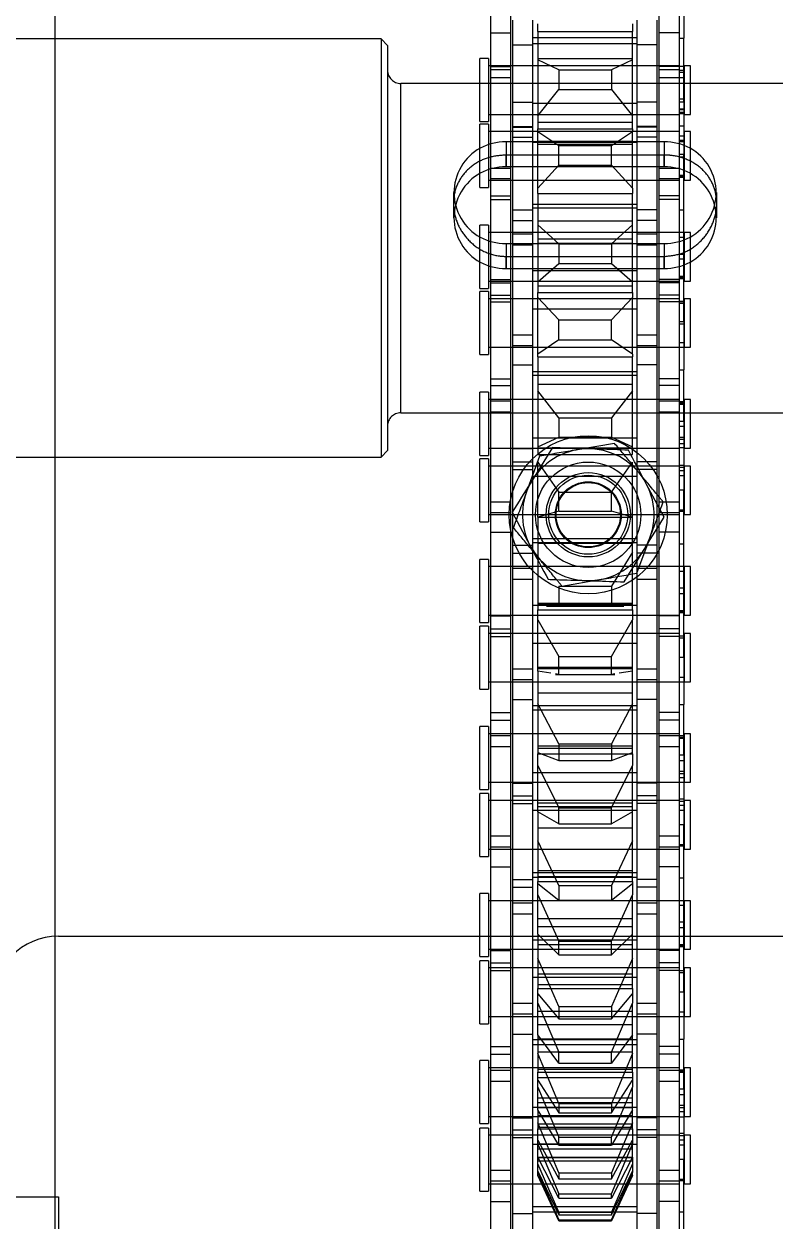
# Model space of a CAD drawing. Header units: metres. Extents: x 0 to 63075, y 0 to 44550.
# Drawn here: x 14106.9 to 14163.9, y 31177.6 to 31268.5 of the extents above; entities that cross this region are included whole.
import ezdxf

# ---------------------------------------------------------------- set-up
doc = ezdxf.new("R2010")
doc.units = ezdxf.units.M
doc.header["$LTSCALE"] = 75
doc.linetypes.add('HIDDEN2', pattern=[4.7625, 3.175, -1.5875])
for name, color, linetype in [('SDM', 7, 'Continuous'), ('SL1', 8, 'Continuous'), ('SL4', 4, 'Continuous'), ('ST1', 7, 'HIDDEN2')]:
    doc.layers.add(name, color=color, linetype=linetype)

# ---------------------------------------------------------------- blocks, each defined once
blk = doc.blocks.new('A$C52ce5e24')
at = {"layer": 'SL1'}
for radius, start, end in [(1221.5, 124.209852, 67.294357), (1158, 126.374154, 69.370009), (1150, 126.668292, 69.219881)]:
    blk.add_arc((6551.95, 10099.982), radius, start, end, dxfattribs=at)
blk = doc.blocks.new('A$Cb6dca9d5')
at = {"layer": 'SL4'}
for p, q in [((300.519, 4496.567), (298.994, 4494.116)), ((309.01, 4491.285), (307.65, 4493.831)), ((297.47, 4491.665), (298.83, 4489.119)), ((305.961, 4486.383), (307.486, 4488.834)), ((262.765, 3669.713), (262.765, 4459.469)), ((263, 4459.475), (328.24, 4459.475)), ((258, 4439.713), (262.765, 4439.713))]:
    blk.add_line(p, q, dxfattribs=at)
for centre, start, end in [((303.24, 4491.475), 88.11864, 148.11864), ((303.24, 4491.475), 28.11864, 88.11864), ((303.24, 4491.475), 148.11864, 208.11864), ((303.24, 4491.475), 328.11864, 28.11864), ((303.24, 4491.475), 208.11864, 268.11864), ((303.24, 4491.475), 268.11864, 328.11864), ((263, 4454.475), 90, 180)]:
    blk.add_arc(centre, 5, start, end, dxfattribs=at)
for points, knots in [([(303.404, 4496.472), (302.633, 4496.498), (301.657, 4496.53), (300.717, 4496.561), (300.519, 4496.567)], [0, 0, 0, 0, 0.7889992, 1, 1, 1, 1]), ([(306.289, 4496.378), (305.558, 4496.402), (304.607, 4496.433), (303.63, 4496.465), (303.404, 4496.472)], [0, 0, 0, 0, 0.768151, 1, 1, 1, 1]), ([(307.65, 4493.831), (307.618, 4493.892), (307.158, 4494.752), (306.708, 4495.594), (306.289, 4496.378)], [0, 0, 0, 0, 0.070201, 1, 1, 1, 1]), ([(298.994, 4494.116), (298.958, 4494.058), (298.443, 4493.23), (297.939, 4492.419), (297.47, 4491.665)], [0, 0, 0, 0, 0.070201, 1, 1, 1, 1]), ([(307.486, 4488.834), (307.522, 4488.892), (308.037, 4489.72), (308.541, 4490.531), (309.01, 4491.285)], [0, 0, 0, 0, 0.0702006, 1, 1, 1, 1]), ([(298.83, 4489.119), (298.862, 4489.058), (299.322, 4488.198), (299.772, 4487.356), (300.191, 4486.572)], [0, 0, 0, 0, 0.070201, 1, 1, 1, 1]), ([(300.191, 4486.572), (300.389, 4486.566), (301.328, 4486.535), (302.305, 4486.503), (303.076, 4486.478)], [0, 0, 0, 0, 0.211001, 1, 1, 1, 1]), ([(303.076, 4486.478), (303.302, 4486.47), (304.278, 4486.438), (305.23, 4486.407), (305.961, 4486.383)], [0, 0, 0, 0, 0.231849, 1, 1, 1, 1])]:
    blk.add_open_spline(points, degree=3, knots=knots, dxfattribs=at)
at = {"layer": 'ST1'}
for p, q in [((262.765, 4459.469), (262.765, 4669.713)), ((295.843, 4525.277), (295.843, 4535.958)), ((297.363, 4525.277), (297.363, 4535.958)), ((308.637, 4525.277), (308.637, 4535.958)), ((310.157, 4525.277), (310.157, 4535.958)), ((310.489, 4532.476), (310.489, 4527.645)), ((297.515, 4522.779), (297.515, 4529.016)), ((299.035, 4522.779), (299.035, 4529.016)), ((299.4, 4528.147), (299.4, 4528.74)), ((306.6, 4528.74), (306.6, 4528.147)), ((306.965, 4522.779), (306.965, 4529.016)), ((308.485, 4522.779), (308.485, 4529.016)), ((295.843, 4528.063), (297.363, 4528.063)), ((299.4, 4528.147), (306.6, 4528.147)), ((299.4, 4528.147), (299.4, 4520.761)), ((306.6, 4520.761), (306.6, 4528.147)), ((310.157, 4528.063), (308.637, 4528.063)), ((287.5, 4527.588), (98.5, 4527.588)), ((287.5, 4527.588), (287.5, 4495.838)), ((288, 4527.088), (287.5, 4527.588)), ((288, 4527.088), (288, 4496.338)), ((297.515, 4527.14), (299.035, 4527.14)), ((306.965, 4527.67), (299.035, 4527.67)), ((299.035, 4527.237), (306.965, 4527.237)), ((308.485, 4527.14), (306.965, 4527.14)), ((310.157, 4527.645), (310.489, 4527.645)), ((310.489, 4522.797), (310.489, 4527.645)), ((295, 4521.312), (295, 4526.109)), ((295.659, 4526.109), (295, 4526.109)), ((295.659, 4526.109), (295.659, 4521.312)), ((299.4, 4526.112), (306.6, 4526.112)), ((301, 4525.232), (299.4, 4526.01)), ((306.6, 4526.01), (305, 4525.232)), ((310.157, 4525.555), (295.659, 4525.555)), ((297.363, 4525.555), (295.843, 4525.555)), ((295.843, 4525.494), (297.363, 4525.494)), ((295.843, 4524.643), (295.843, 4525.277)), ((295.843, 4525.277), (297.363, 4525.277)), ((297.363, 4524.643), (297.363, 4525.277)), ((299.035, 4525.555), (297.515, 4525.555)), ((306.965, 4525.555), (299.035, 4525.555)), ((301, 4525.232), (301, 4523.754)), ((301, 4525.232), (305, 4525.232)), ((305, 4525.232), (305, 4523.754)), ((308.485, 4525.555), (306.965, 4525.555)), ((310.157, 4525.555), (308.637, 4525.555)), ((310.157, 4525.494), (308.637, 4525.494)), ((308.637, 4524.643), (308.637, 4525.277)), ((308.637, 4525.277), (310.157, 4525.277)), ((310.489, 4525.502), (310.157, 4525.502)), ((310.157, 4524.643), (310.157, 4525.277)), ((310.526, 4525.186), (310.157, 4525.186)), ((310.489, 4525.047), (310.157, 4525.047)), ((310.526, 4525.555), (310.526, 4521.865)), ((311, 4525.555), (310.526, 4525.555)), ((311, 4521.865), (311, 4525.555)), ((376.605, 4524.213), (289, 4524.213)), ((289, 4499.215), (289, 4524.186)), ((295.843, 4515.686), (295.843, 4524.643)), ((297.363, 4524.643), (295.843, 4524.643)), ((297.363, 4515.686), (297.363, 4524.643)), ((306.6, 4524.213), (299.4, 4524.213)), ((308.637, 4515.686), (308.637, 4524.643)), ((310.157, 4524.643), (308.637, 4524.643)), ((310.157, 4515.686), (310.157, 4524.643)), ((310.489, 4524.623), (310.157, 4524.623)), ((299.4, 4521.755), (301, 4523.754)), ((301, 4523.754), (305, 4523.754)), ((305, 4523.754), (306.6, 4521.755)), ((297.515, 4522.779), (299.035, 4522.779)), ((297.515, 4512.803), (297.515, 4522.779)), ((299.035, 4512.803), (299.035, 4522.779)), ((306.965, 4522.683), (299.035, 4522.683)), ((308.485, 4522.779), (306.965, 4522.779)), ((306.965, 4512.803), (306.965, 4522.779)), ((308.485, 4512.803), (308.485, 4522.779)), ((310.489, 4523.02), (310.157, 4523.02)), ((310.489, 4522.797), (310.157, 4522.797)), ((310.489, 4522.261), (310.157, 4522.261)), ((310.157, 4522.234), (310.526, 4522.234)), ((310.489, 4522.797), (310.489, 4521.993)), ((295.659, 4521.865), (310.157, 4521.865)), ((295.843, 4521.865), (297.363, 4521.865)), ((297.515, 4521.865), (299.035, 4521.865)), ((299.035, 4521.865), (306.965, 4521.865)), ((306.965, 4521.865), (308.485, 4521.865)), ((308.637, 4521.865), (310.157, 4521.865)), ((310.489, 4521.993), (310.157, 4521.993)), ((310.489, 4521.912), (310.157, 4521.912)), ((310.489, 4521.993), (310.489, 4518.82)), ((310.526, 4521.865), (311, 4521.865)), ((295, 4521.312), (295.659, 4521.312)), ((295, 4516.324), (295, 4521.121)), ((295.659, 4521.121), (295, 4521.121)), ((295.659, 4521.121), (295.659, 4516.324)), ((310.157, 4520.568), (295.659, 4520.568)), ((297.363, 4520.568), (295.843, 4520.568)), ((297.515, 4520.947), (299.035, 4520.947)), ((297.515, 4520.903), (299.035, 4520.903)), ((299.035, 4520.568), (297.515, 4520.568)), ((306.965, 4520.568), (299.035, 4520.568)), ((299.4, 4521.266), (306.6, 4521.266)), ((299.4, 4520.761), (306.6, 4520.761)), ((299.4, 4520.57), (299.4, 4520.761)), ((299.4, 4520.57), (301, 4519.502)), ((299.4, 4516.269), (299.4, 4520.57)), ((305, 4519.502), (306.6, 4520.57)), ((306.6, 4520.761), (306.6, 4520.57)), ((306.6, 4516.269), (306.6, 4520.57)), ((308.485, 4520.947), (306.965, 4520.947)), ((308.485, 4520.903), (306.965, 4520.903)), ((308.485, 4520.568), (306.965, 4520.568)), ((310.157, 4520.568), (308.637, 4520.568)), ((310.489, 4520.967), (310.157, 4520.967)), ((310.526, 4520.568), (310.526, 4516.878)), ((311, 4520.568), (310.526, 4520.568)), ((311, 4516.878), (311, 4520.568)), ((309, 4519.771), (297, 4519.771)), ((297, 4519.771), (297, 4517.87)), ((297.515, 4520.144), (299.035, 4520.144)), ((299.035, 4519.75), (306.965, 4519.75)), ((306.6, 4519.794), (299.4, 4519.794)), ((306.6, 4519.784), (299.4, 4519.784)), ((299.4, 4519.612), (306.6, 4519.612)), ((308.485, 4520.144), (306.965, 4520.144)), ((309, 4519.771), (309, 4517.87)), ((310.489, 4520.208), (310.157, 4520.208)), ((310.526, 4520.199), (310.157, 4520.199)), ((310.489, 4519.87), (310.157, 4519.87)), ((310.489, 4519.789), (310.157, 4519.789)), ((309, 4518.778), (297, 4518.778)), ((297, 4517.87), (297, 4518.778)), ((306.6, 4518.778), (299.4, 4518.778)), ((301, 4518.009), (301, 4519.502)), ((301, 4519.502), (305, 4519.502)), ((305, 4518.009), (305, 4519.502)), ((309, 4517.87), (309, 4518.778)), ((310.489, 4518.82), (310.157, 4518.82)), ((310.489, 4518.625), (310.157, 4518.625)), ((310.489, 4506.125), (310.489, 4518.82)), ((295.843, 4517.79), (297.363, 4517.79)), ((309, 4517.87), (297, 4517.87)), ((301, 4518.009), (299.4, 4516.269)), ((301, 4518.009), (305, 4518.009)), ((306.6, 4516.269), (305, 4518.009)), ((308.637, 4517.79), (310.157, 4517.79)), ((295.659, 4516.878), (310.157, 4516.878)), ((297.363, 4516.971), (295.843, 4516.971)), ((295.843, 4516.878), (297.363, 4516.878)), ((297.515, 4516.878), (299.035, 4516.878)), ((299.035, 4516.878), (306.965, 4516.878)), ((306.965, 4516.878), (308.485, 4516.878)), ((310.157, 4516.971), (308.637, 4516.971)), ((308.637, 4516.878), (310.157, 4516.878)), ((310.157, 4517.247), (310.526, 4517.247)), ((310.489, 4517.129), (310.157, 4517.129)), ((310.489, 4517.08), (310.157, 4517.08)), ((310.526, 4516.878), (310.526, 4516.878)), ((310.526, 4516.878), (311, 4516.878)), ((293, 4515.921), (293, 4514.02)), ((295, 4516.324), (295.659, 4516.324)), ((299.4, 4515.864), (299.4, 4516.269)), ((306.6, 4516.269), (306.6, 4515.864)), ((313, 4514.02), (313, 4515.921)), ((293, 4515.107), (293, 4514.02)), ((295.843, 4515.686), (297.363, 4515.686)), ((295.843, 4509.338), (295.843, 4515.686)), ((295.843, 4515.412), (297.363, 4515.412)), ((297.363, 4509.338), (297.363, 4515.686)), ((306.965, 4515.011), (299.035, 4515.011)), ((299.4, 4515.864), (306.6, 4515.864)), ((299.4, 4515.864), (299.4, 4508.349)), ((306.6, 4508.349), (306.6, 4515.864)), ((310.157, 4515.686), (308.637, 4515.686)), ((308.637, 4509.338), (308.637, 4515.686)), ((310.157, 4515.412), (308.637, 4515.412)), ((310.157, 4509.338), (310.157, 4515.686)), ((313, 4514.02), (313, 4515.107)), ((297.515, 4514.617), (299.035, 4514.617)), ((299.035, 4514.763), (306.965, 4514.763)), ((308.485, 4514.617), (306.965, 4514.617)), ((310.489, 4514.603), (310.157, 4514.603)), ((295, 4508.653), (295, 4513.45)), ((295.659, 4513.45), (295, 4513.45)), ((295.659, 4513.45), (295.659, 4508.656)), ((297.515, 4513.814), (299.035, 4513.814)), ((299.4, 4513.778), (306.6, 4513.778)), ((301, 4512.042), (299.4, 4513.472)), ((306.6, 4513.472), (305, 4512.042)), ((308.485, 4513.814), (306.965, 4513.814)), ((310.157, 4512.896), (295.659, 4512.896)), ((297.363, 4512.896), (295.843, 4512.896)), ((299.035, 4512.896), (297.515, 4512.896)), ((297.515, 4511.947), (297.515, 4512.803)), ((297.515, 4512.803), (299.035, 4512.803)), ((306.965, 4512.896), (299.035, 4512.896)), ((299.035, 4511.947), (299.035, 4512.803)), ((306.6, 4512.393), (299.4, 4512.393)), ((308.485, 4512.896), (306.965, 4512.896)), ((306.965, 4511.947), (306.965, 4512.803)), ((306.965, 4512.803), (308.485, 4512.803)), ((308.485, 4511.947), (308.485, 4512.803)), ((310.489, 4512.896), (308.637, 4512.896)), ((310.526, 4512.527), (310.157, 4512.527)), ((310.526, 4512.896), (310.526, 4509.206)), ((311, 4512.896), (310.526, 4512.896)), ((311, 4509.206), (311, 4512.896)), ((297, 4512.071), (309, 4512.071)), ((297, 4512.071), (297, 4510.171)), ((297.515, 4502.852), (297.515, 4511.947)), ((299.035, 4511.947), (297.515, 4511.947)), ((299.035, 4502.852), (299.035, 4511.947)), ((299.4, 4512.085), (306.6, 4512.085)), ((301, 4512.042), (301, 4510.542)), ((301, 4512.042), (305, 4512.042)), ((305, 4512.042), (305, 4510.542)), ((306.965, 4502.852), (306.965, 4511.947)), ((308.485, 4511.947), (306.965, 4511.947)), ((308.485, 4502.852), (308.485, 4511.947)), ((309, 4512.071), (309, 4510.171)), ((297, 4511.078), (309, 4511.078)), ((297, 4510.171), (297, 4511.078)), ((299.4, 4511.078), (306.6, 4511.078)), ((299.4, 4509.152), (301, 4510.542)), ((301, 4510.542), (305, 4510.542)), ((305, 4510.542), (306.6, 4509.152)), ((309, 4510.171), (309, 4511.078)), ((310.489, 4511.235), (310.157, 4511.235)), ((310.489, 4510.867), (310.157, 4510.867)), ((297, 4510.171), (309, 4510.171)), ((306.965, 4509.987), (299.035, 4509.987)), ((310.157, 4509.575), (310.526, 4509.575)), ((295, 4508.653), (295.659, 4508.653)), ((295.659, 4509.206), (310.157, 4509.206)), ((295.659, 4508.656), (295.659, 4508.653)), ((295.843, 4509.338), (297.363, 4509.338)), ((295.843, 4500.107), (295.843, 4509.338)), ((295.843, 4509.206), (297.363, 4509.206)), ((295.843, 4509.064), (297.363, 4509.064)), ((297.363, 4500.107), (297.363, 4509.338)), ((297.515, 4509.206), (299.035, 4509.206)), ((299.035, 4509.206), (306.965, 4509.206)), ((299.4, 4508.858), (306.6, 4508.858)), ((306.965, 4509.206), (308.485, 4509.206)), ((310.157, 4509.338), (308.637, 4509.338)), ((308.637, 4500.107), (308.637, 4509.338)), ((308.637, 4509.206), (310.157, 4509.206)), ((310.157, 4509.064), (308.637, 4509.064)), ((310.489, 4509.48), (310.157, 4509.48)), ((310.489, 4509.388), (310.157, 4509.388)), ((310.157, 4500.107), (310.157, 4509.338)), ((310.526, 4509.206), (311, 4509.206)), ((295, 4503.629), (295, 4508.426)), ((295.659, 4508.426), (295, 4508.426)), ((295.659, 4508.426), (295.659, 4503.629)), ((310.157, 4507.872), (295.659, 4507.872)), ((295.843, 4508.139), (297.363, 4508.139)), ((297.363, 4507.872), (295.843, 4507.872)), ((299.035, 4507.872), (297.515, 4507.872)), ((306.965, 4507.872), (299.035, 4507.872)), ((299.4, 4508.349), (306.6, 4508.349)), ((299.4, 4507.957), (299.4, 4508.349)), ((299.4, 4507.957), (301, 4506.255)), ((299.4, 4503.652), (299.4, 4507.957)), ((305, 4506.255), (306.6, 4507.957)), ((306.6, 4508.349), (306.6, 4507.957)), ((306.6, 4503.652), (306.6, 4507.957)), ((308.485, 4507.872), (306.965, 4507.872)), ((310.157, 4508.139), (308.637, 4508.139)), ((310.157, 4507.872), (308.637, 4507.872)), ((310.526, 4507.872), (310.526, 4504.183)), ((311, 4507.872), (310.526, 4507.872)), ((311, 4504.182), (311, 4507.872)), ((295.843, 4507.622), (297.363, 4507.622)), ((299.035, 4507.091), (306.965, 4507.091)), ((310.157, 4507.622), (308.637, 4507.622)), ((310.489, 4507.67), (310.157, 4507.67)), ((310.489, 4507.622), (310.157, 4507.622)), ((310.526, 4507.503), (310.157, 4507.503)), ((301, 4504.76), (301, 4506.255)), ((301, 4506.255), (305, 4506.255)), ((305, 4504.76), (305, 4506.255)), ((310.489, 4506.125), (310.157, 4506.125)), ((310.489, 4505.93), (310.157, 4505.93)), ((310.489, 4506.125), (310.489, 4502.475)), ((297.515, 4505.131), (299.035, 4505.131)), ((306.965, 4505.131), (308.485, 4505.131)), ((295.659, 4504.182), (310.157, 4504.182)), ((295.843, 4504.182), (297.363, 4504.182)), ((299.035, 4504.288), (297.515, 4504.288)), ((297.515, 4504.182), (299.035, 4504.182)), ((299.035, 4504.182), (306.965, 4504.182)), ((301, 4504.76), (299.4, 4503.652)), ((301, 4504.76), (305, 4504.76)), ((306.6, 4503.652), (305, 4504.76)), ((308.485, 4504.288), (306.965, 4504.288)), ((306.965, 4504.182), (308.485, 4504.182)), ((308.637, 4504.182), (310.489, 4504.182)), ((310.157, 4504.551), (310.526, 4504.551)), ((310.526, 4504.183), (310.526, 4504.182)), ((310.526, 4504.182), (311, 4504.182)), ((295, 4503.629), (295.659, 4503.629)), ((299.4, 4503.447), (299.4, 4503.652)), ((299.4, 4503.447), (306.6, 4503.447)), ((299.4, 4503.447), (299.4, 4496.046)), ((306.6, 4503.652), (306.6, 4503.447)), ((306.6, 4496.046), (306.6, 4503.447)), ((297.515, 4502.852), (299.035, 4502.852)), ((297.515, 4496.502), (297.515, 4502.852)), ((299.035, 4496.502), (299.035, 4502.852)), ((306.965, 4502.328), (299.035, 4502.328)), ((308.485, 4502.852), (306.965, 4502.852)), ((306.965, 4496.502), (306.965, 4502.852)), ((308.485, 4496.502), (308.485, 4502.852)), ((310.157, 4502.475), (310.489, 4502.475)), ((310.489, 4498.552), (310.489, 4502.475)), ((295.843, 4501.797), (297.363, 4501.797)), ((299.035, 4502.067), (306.965, 4502.067)), ((299.4, 4501.378), (306.6, 4501.378)), ((310.157, 4501.797), (308.637, 4501.797)), ((295, 4495.97), (295, 4500.767)), ((295.659, 4500.767), (295, 4500.767)), ((295.659, 4500.767), (295.659, 4495.973)), ((295.843, 4501.28), (297.363, 4501.28)), ((301, 4498.841), (299.4, 4500.877)), ((306.6, 4500.877), (305, 4498.841)), ((310.157, 4501.28), (308.637, 4501.28)), ((310.157, 4500.213), (295.659, 4500.213)), ((297.363, 4500.213), (295.843, 4500.213)), ((295.843, 4499.247), (295.843, 4500.107)), ((295.843, 4500.107), (297.363, 4500.107)), ((297.363, 4499.247), (297.363, 4500.107)), ((299.035, 4500.213), (297.515, 4500.213)), ((306.965, 4500.213), (299.035, 4500.213)), ((308.485, 4500.213), (306.965, 4500.213)), ((310.157, 4500.213), (308.637, 4500.213)), ((308.637, 4499.247), (308.637, 4500.107)), ((308.637, 4500.107), (310.157, 4500.107)), ((310.157, 4499.247), (310.157, 4500.107)), ((310.489, 4500.031), (310.157, 4500.031)), ((310.489, 4499.939), (310.157, 4499.939)), ((310.526, 4499.844), (310.157, 4499.844)), ((310.526, 4500.213), (310.526, 4496.523)), ((311, 4500.213), (310.526, 4500.213)), ((311, 4496.523), (311, 4500.213)), ((289, 4499.213), (376.605, 4499.213)), ((295.843, 4490.152), (295.843, 4499.247)), ((297.363, 4499.247), (295.843, 4499.247)), ((297.363, 4490.152), (297.363, 4499.247)), ((299.4, 4499.213), (306.6, 4499.213)), ((301, 4498.841), (301, 4497.367)), ((301, 4498.841), (305, 4498.841)), ((305, 4498.841), (305, 4497.367)), ((308.637, 4490.152), (308.637, 4499.247)), ((310.157, 4499.247), (308.637, 4499.247)), ((310.157, 4490.152), (310.157, 4499.247)), ((310.489, 4498.552), (310.157, 4498.552)), ((310.489, 4498.184), (310.157, 4498.184)), ((310.489, 4498.552), (310.489, 4496.558)), ((306.965, 4497.287), (299.035, 4497.287)), ((299.4, 4496.631), (301, 4497.367)), ((301, 4497.367), (305, 4497.367)), ((305.237, 4496.892), (302.392, 4496.403)), ((305, 4497.367), (306.6, 4496.631)), ((310.489, 4497.339), (310.157, 4497.339)), ((310.489, 4497.186), (310.157, 4497.186)), ((310.157, 4496.892), (310.526, 4496.892)), ((287.5, 4495.838), (288, 4496.338)), ((295, 4495.97), (295.659, 4495.97)), ((295.659, 4496.523), (310.157, 4496.523)), ((295.659, 4495.973), (295.659, 4495.97)), ((295.843, 4496.523), (297.363, 4496.523)), ((297.515, 4496.523), (299.035, 4496.523)), ((297.515, 4496.502), (299.035, 4496.502)), ((297.515, 4487.407), (297.515, 4496.502)), ((299.547, 4495.913), (298.549, 4493.204)), ((299.035, 4496.523), (306.965, 4496.523)), ((299.035, 4487.407), (299.035, 4496.502)), ((299.4, 4496.542), (306.6, 4496.542)), ((299.4, 4496.046), (306.6, 4496.046)), ((306.965, 4496.523), (308.485, 4496.523)), ((308.485, 4496.502), (306.965, 4496.502)), ((306.965, 4487.407), (306.965, 4496.502)), ((308.485, 4487.407), (308.485, 4496.502)), ((308.637, 4496.523), (310.157, 4496.523)), ((310.489, 4496.558), (310.157, 4496.558)), ((310.489, 4496.558), (310.489, 4493.327)), ((310.526, 4496.523), (311, 4496.523)), ((98.5, 4495.838), (287.5, 4495.838)), ((295, 4490.929), (295, 4495.726)), ((295.659, 4495.726), (295, 4495.726)), ((295.659, 4495.726), (295.659, 4490.929)), ((310.157, 4495.172), (295.659, 4495.172)), ((297.363, 4495.172), (295.843, 4495.172)), ((297.515, 4495.491), (299.035, 4495.491)), ((299.035, 4495.172), (297.515, 4495.172)), ((306.965, 4495.172), (299.035, 4495.172)), ((299.4, 4495.465), (301, 4493.183)), ((299.4, 4491.293), (299.4, 4495.465)), ((305, 4493.183), (306.6, 4495.465)), ((306.6, 4491.293), (306.6, 4495.465)), ((308.485, 4495.491), (306.965, 4495.491)), ((308.485, 4495.172), (306.965, 4495.172)), ((310.157, 4495.172), (308.637, 4495.172)), ((310.489, 4495.218), (310.157, 4495.218)), ((310.489, 4495.065), (310.157, 4495.065)), ((310.526, 4495.172), (310.526, 4491.482)), ((311, 4495.172), (310.526, 4495.172)), ((311, 4491.482), (311, 4495.172)), ((297.515, 4494.906), (299.035, 4494.906)), ((299.035, 4494.408), (306.965, 4494.408)), ((308.485, 4494.906), (306.965, 4494.906)), ((310.526, 4494.803), (310.157, 4494.803)), ((310.489, 4494.434), (310.157, 4494.434)), ((301, 4491.735), (301, 4493.183)), ((301, 4493.183), (305, 4493.183)), ((305, 4491.735), (305, 4493.183)), ((310.489, 4493.327), (310.157, 4493.327)), ((310.489, 4480.627), (310.489, 4493.327)), ((295.843, 4492.448), (297.363, 4492.448)), ((308.637, 4492.448), (310.157, 4492.448)), ((295.659, 4491.482), (310.157, 4491.482)), ((297.363, 4491.61), (295.843, 4491.61)), ((295.843, 4491.482), (297.363, 4491.482)), ((297.515, 4491.482), (299.035, 4491.482)), ((299.035, 4491.482), (306.965, 4491.482)), ((301, 4491.735), (299.4, 4491.293)), ((301, 4491.735), (305, 4491.735)), ((306.6, 4491.293), (305, 4491.735)), ((306.965, 4491.482), (308.485, 4491.482)), ((310.157, 4491.61), (308.637, 4491.61)), ((308.637, 4491.482), (310.157, 4491.482)), ((310.157, 4491.851), (310.526, 4491.851)), ((310.489, 4491.708), (310.157, 4491.708)), ((310.526, 4491.482), (311, 4491.482)), ((295, 4490.929), (295.659, 4490.929)), ((299.4, 4491.296), (306.6, 4491.296)), ((299.4, 4491.287), (299.4, 4491.293)), ((299.4, 4491.287), (299.4, 4484.246)), ((299.4, 4491.287), (306.6, 4491.287)), ((306.6, 4491.293), (306.6, 4491.287)), ((306.6, 4484.246), (306.6, 4491.287)), ((295.843, 4490.152), (297.363, 4490.152)), ((295.843, 4483.802), (295.843, 4490.152)), ((297.363, 4483.802), (297.363, 4490.152)), ((306.965, 4489.65), (299.035, 4489.65)), ((306.933, 4487.037), (307.931, 4489.746)), ((310.157, 4490.152), (308.637, 4490.152)), ((308.637, 4483.802), (308.637, 4490.152)), ((310.157, 4483.802), (310.157, 4490.152)), ((297.515, 4489.152), (299.035, 4489.152)), ((299.035, 4489.367), (306.965, 4489.367)), ((299.4, 4489.31), (306.6, 4489.31)), ((306.6, 4488.631), (305, 4486.054)), ((308.485, 4489.152), (306.965, 4489.152)), ((310.489, 4489.242), (310.157, 4489.242)), ((295, 4483.291), (295, 4488.088)), ((295.659, 4488.088), (295, 4488.088)), ((295.659, 4488.088), (295.659, 4483.295)), ((297.515, 4488.567), (299.035, 4488.567)), ((308.485, 4488.567), (306.965, 4488.567)), ((310.157, 4487.535), (295.659, 4487.535)), ((297.363, 4487.535), (295.843, 4487.535)), ((299.035, 4487.535), (297.515, 4487.535)), ((297.515, 4486.547), (297.515, 4487.407)), ((297.515, 4487.407), (299.035, 4487.407)), ((306.965, 4487.535), (299.035, 4487.535)), ((299.035, 4486.547), (299.035, 4487.407)), ((308.485, 4487.535), (306.965, 4487.535)), ((306.965, 4486.547), (306.965, 4487.407)), ((306.965, 4487.407), (308.485, 4487.407)), ((308.485, 4486.547), (308.485, 4487.407)), ((310.489, 4487.535), (308.637, 4487.535)), ((310.526, 4487.166), (310.157, 4487.166)), ((310.526, 4487.535), (310.526, 4483.845)), ((311, 4487.535), (310.526, 4487.535)), ((311, 4483.845), (311, 4487.535)), ((297.515, 4477.452), (297.515, 4486.547)), ((299.035, 4486.547), (297.515, 4486.547)), ((299.035, 4477.452), (299.035, 4486.547)), ((301, 4486.054), (305, 4486.054)), ((301, 4486.054), (301, 4484.653)), ((301.243, 4486.058), (304.088, 4486.547)), ((305, 4486.054), (305, 4484.653)), ((306.965, 4477.452), (306.965, 4486.547)), ((308.485, 4486.547), (306.965, 4486.547)), ((308.485, 4477.452), (308.485, 4486.547)), ((310.489, 4485.898), (310.157, 4485.898)), ((310.489, 4485.482), (310.157, 4485.482)), ((306.965, 4484.587), (299.035, 4484.587)), ((306.6, 4484.736), (299.4, 4484.736)), ((299.4, 4484.714), (306.6, 4484.714)), ((299.4, 4484.594), (301, 4484.653)), ((299.4, 4484.246), (306.6, 4484.246)), ((299.4, 4483.495), (299.4, 4484.246)), ((300.064, 4484.535), (305.936, 4484.535)), ((301, 4484.653), (305, 4484.653)), ((305, 4484.653), (306.6, 4484.594)), ((306.6, 4484.246), (306.6, 4483.495)), ((310.157, 4484.214), (310.526, 4484.214)), ((310.489, 4484.125), (310.157, 4484.125)), ((295, 4483.291), (295.659, 4483.291)), ((295.659, 4483.845), (310.157, 4483.845)), ((295.659, 4483.295), (295.659, 4483.291)), ((295.843, 4483.845), (297.363, 4483.845)), ((295.843, 4483.802), (297.363, 4483.802)), ((295.843, 4474.707), (295.843, 4483.802)), ((297.363, 4474.707), (297.363, 4483.802)), ((297.515, 4483.845), (299.035, 4483.845)), ((299.035, 4483.845), (306.965, 4483.845)), ((299.4, 4483.495), (301, 4480.707)), ((299.4, 4479.591), (299.4, 4483.495)), ((305, 4480.707), (306.6, 4483.495)), ((306.6, 4479.591), (306.6, 4483.495)), ((306.965, 4483.845), (308.485, 4483.845)), ((308.637, 4483.845), (310.157, 4483.845)), ((310.157, 4483.802), (308.637, 4483.802)), ((308.637, 4474.707), (308.637, 4483.802)), ((310.489, 4484.022), (310.157, 4484.022)), ((310.157, 4474.707), (310.157, 4483.802)), ((310.526, 4483.845), (311, 4483.845)), ((295, 4478.229), (295, 4483.026)), ((295.659, 4483.026), (295, 4483.026)), ((295.659, 4483.026), (295.659, 4478.229)), ((310.157, 4482.472), (295.659, 4482.472)), ((295.843, 4482.812), (297.363, 4482.812)), ((297.363, 4482.472), (295.843, 4482.472)), ((299.035, 4482.472), (297.515, 4482.472)), ((306.965, 4482.472), (299.035, 4482.472)), ((308.485, 4482.472), (306.965, 4482.472)), ((310.157, 4482.812), (308.637, 4482.812)), ((310.157, 4482.472), (308.637, 4482.472)), ((310.526, 4482.472), (310.526, 4478.782)), ((311, 4482.472), (310.526, 4482.472)), ((311, 4478.782), (311, 4482.472)), ((295.843, 4482.228), (297.363, 4482.228)), ((299.035, 4481.73), (306.965, 4481.73)), ((310.157, 4482.228), (308.637, 4482.228)), ((310.489, 4482.246), (310.157, 4482.246)), ((310.526, 4482.103), (310.157, 4482.103)), ((301, 4479.352), (301, 4480.707)), ((301, 4480.707), (305, 4480.707)), ((305, 4479.352), (305, 4480.707)), ((310.489, 4480.627), (310.157, 4480.627)), ((310.489, 4480.627), (310.489, 4477.075)), ((297.515, 4479.77), (299.035, 4479.77)), ((306.6, 4479.868), (299.4, 4479.868)), ((299.4, 4479.801), (306.6, 4479.801)), ((300.408, 4479.441), (299.4, 4479.591)), ((299.4, 4479.591), (299.4, 4473.329)), ((306.6, 4479.591), (305.592, 4479.441)), ((306.6, 4473.329), (306.6, 4479.591)), ((306.965, 4479.77), (308.485, 4479.77)), ((295.659, 4478.782), (310.157, 4478.782)), ((295.843, 4478.782), (297.363, 4478.782)), ((299.035, 4478.932), (297.515, 4478.932)), ((297.515, 4478.782), (299.035, 4478.782)), ((299.035, 4478.782), (306.965, 4478.782)), ((301, 4479.352), (300.754, 4479.389)), ((300.754, 4479.344), (305.246, 4479.344)), ((301, 4479.352), (305, 4479.352)), ((305.246, 4479.389), (305, 4479.352)), ((308.485, 4478.932), (306.965, 4478.932)), ((306.965, 4478.782), (308.485, 4478.782)), ((308.637, 4478.782), (310.489, 4478.782)), ((310.157, 4479.151), (310.526, 4479.151)), ((310.526, 4478.782), (311, 4478.782)), ((295, 4478.229), (295.659, 4478.229)), ((299.4, 4477.963), (306.6, 4477.963)), ((297.515, 4477.452), (299.035, 4477.452)), ((297.515, 4471.102), (297.515, 4477.452)), ((299.035, 4471.102), (299.035, 4477.452)), ((306.965, 4476.972), (299.035, 4476.972)), ((301, 4474.092), (299.4, 4477.126)), ((306.6, 4477.126), (305, 4474.092)), ((308.485, 4477.452), (306.965, 4477.452)), ((306.965, 4471.102), (306.965, 4477.452)), ((308.485, 4471.102), (308.485, 4477.452)), ((310.157, 4477.075), (310.489, 4477.075)), ((310.489, 4473.219), (310.489, 4477.075)), ((295.843, 4476.473), (297.363, 4476.473)), ((295.843, 4475.889), (297.363, 4475.889)), ((299.035, 4476.667), (306.965, 4476.667)), ((310.157, 4476.473), (308.637, 4476.473)), ((310.157, 4475.889), (308.637, 4475.889)), ((295, 4470.613), (295, 4475.41)), ((295.659, 4475.41), (295, 4475.41)), ((295.659, 4475.41), (295.659, 4470.617)), ((310.157, 4474.857), (295.659, 4474.857)), ((297.363, 4474.857), (295.843, 4474.857)), ((295.843, 4473.847), (295.843, 4474.707)), ((295.843, 4474.707), (297.363, 4474.707)), ((297.363, 4473.847), (297.363, 4474.707)), ((299.035, 4474.857), (297.515, 4474.857)), ((306.965, 4474.857), (299.035, 4474.857)), ((301, 4474.092), (305, 4474.092)), ((301, 4474.092), (301, 4472.809)), ((305, 4474.092), (305, 4472.809)), ((308.485, 4474.857), (306.965, 4474.857)), ((310.157, 4474.857), (308.637, 4474.857)), ((308.637, 4473.847), (308.637, 4474.707)), ((308.637, 4474.707), (310.157, 4474.707)), ((310.157, 4473.847), (310.157, 4474.707)), ((310.489, 4474.68), (310.157, 4474.68)), ((310.489, 4474.576), (310.157, 4474.576)), ((310.526, 4474.488), (310.157, 4474.488)), ((310.526, 4474.857), (310.526, 4471.167)), ((311, 4474.857), (310.526, 4474.857)), ((311, 4471.167), (311, 4474.857)), ((295.843, 4464.752), (295.843, 4473.847)), ((297.363, 4473.847), (295.843, 4473.847)), ((297.363, 4464.752), (297.363, 4473.847)), ((306.6, 4473.914), (299.4, 4473.914)), ((299.4, 4473.754), (306.6, 4473.754)), ((299.4, 4473.43), (301, 4472.809)), ((299.4, 4473.329), (306.6, 4473.329)), ((299.4, 4472.432), (299.4, 4473.329)), ((305, 4472.809), (306.6, 4473.43)), ((306.6, 4473.329), (306.6, 4472.432)), ((308.637, 4464.752), (308.637, 4473.847)), ((310.157, 4473.847), (308.637, 4473.847)), ((310.157, 4464.752), (310.157, 4473.847)), ((310.489, 4473.219), (310.157, 4473.219)), ((310.489, 4473.219), (310.489, 4471.158)), ((299.4, 4472.432), (301, 4469.228)), ((299.4, 4468.922), (299.4, 4472.432)), ((301, 4472.809), (305, 4472.809)), ((305, 4469.228), (306.6, 4472.432)), ((306.6, 4468.922), (306.6, 4472.432)), ((310.489, 4472.804), (310.157, 4472.804)), ((306.965, 4471.887), (299.035, 4471.887)), ((310.489, 4471.993), (310.157, 4471.993)), ((310.489, 4471.82), (310.157, 4471.82)), ((310.157, 4471.536), (310.526, 4471.536)), ((295, 4470.613), (295.659, 4470.613)), ((295.659, 4471.167), (310.157, 4471.167)), ((295.659, 4470.617), (295.659, 4470.613)), ((295.843, 4471.167), (297.363, 4471.167)), ((297.515, 4471.167), (299.035, 4471.167)), ((297.515, 4471.102), (299.035, 4471.102)), ((297.515, 4462.007), (297.515, 4471.102)), ((299.035, 4471.167), (306.965, 4471.167)), ((299.035, 4462.007), (299.035, 4471.102)), ((306.965, 4471.167), (308.485, 4471.167)), ((308.485, 4471.102), (306.965, 4471.102)), ((306.965, 4462.007), (306.965, 4471.102)), ((308.485, 4462.007), (308.485, 4471.102)), ((308.637, 4471.167), (310.157, 4471.167)), ((310.489, 4471.158), (310.157, 4471.158)), ((310.489, 4471.158), (310.489, 4467.927)), ((310.526, 4471.167), (311, 4471.167)), ((295, 4465.529), (295, 4470.326)), ((295.659, 4470.326), (295, 4470.326)), ((295.659, 4470.326), (295.659, 4465.529)), ((310.157, 4469.772), (295.659, 4469.772)), ((297.363, 4469.772), (295.843, 4469.772)), ((297.515, 4470.134), (299.035, 4470.134)), ((299.035, 4469.772), (297.515, 4469.772)), ((297.515, 4469.55), (299.035, 4469.55)), ((306.965, 4469.772), (299.035, 4469.772)), ((306.6, 4469.591), (299.4, 4469.591)), ((308.485, 4470.134), (306.965, 4470.134)), ((308.485, 4469.772), (306.965, 4469.772)), ((308.485, 4469.55), (306.965, 4469.55)), ((310.157, 4469.772), (308.637, 4469.772)), ((310.489, 4469.873), (310.157, 4469.873)), ((310.489, 4469.7), (310.157, 4469.7)), ((310.526, 4469.772), (310.526, 4466.082)), ((311, 4469.772), (310.526, 4469.772)), ((311, 4466.082), (311, 4469.772)), ((299.035, 4469.052), (306.965, 4469.052)), ((299.4, 4469.332), (306.6, 4469.332)), ((301, 4468.009), (299.4, 4468.922)), ((299.4, 4468.922), (299.4, 4463.645)), ((301, 4468.009), (301, 4469.228)), ((301, 4469.228), (305, 4469.228)), ((305, 4468.009), (305, 4469.228)), ((306.6, 4468.922), (305, 4468.009)), ((306.6, 4463.645), (306.6, 4468.922)), ((310.526, 4469.403), (310.157, 4469.403)), ((310.489, 4469.034), (310.157, 4469.034)), ((301, 4468.009), (305, 4468.009)), ((310.489, 4467.927), (310.157, 4467.927)), ((310.489, 4455.227), (310.489, 4467.927)), ((295.843, 4467.092), (297.363, 4467.092)), ((299.4, 4467.7), (306.6, 4467.7)), ((308.637, 4467.092), (310.157, 4467.092)), ((295.659, 4466.082), (310.157, 4466.082)), ((297.363, 4466.253), (295.843, 4466.253)), ((295.843, 4466.082), (297.363, 4466.082)), ((297.515, 4466.082), (299.035, 4466.082)), ((299.035, 4466.082), (306.965, 4466.082)), ((301, 4463.339), (299.4, 4466.733)), ((306.6, 4466.733), (305, 4463.339)), ((306.965, 4466.082), (308.485, 4466.082)), ((310.157, 4466.253), (308.637, 4466.253)), ((308.637, 4466.082), (310.157, 4466.082)), ((310.157, 4466.451), (310.526, 4466.451)), ((310.489, 4466.308), (310.157, 4466.308)), ((310.526, 4466.082), (311, 4466.082)), ((295, 4465.529), (295.659, 4465.529)), ((295.843, 4464.752), (297.363, 4464.752)), ((295.843, 4458.402), (295.843, 4464.752)), ((297.363, 4458.402), (297.363, 4464.752)), ((306.965, 4464.293), (299.035, 4464.293)), ((306.6, 4464.435), (299.4, 4464.435)), ((310.157, 4464.752), (308.637, 4464.752)), ((308.637, 4458.402), (308.637, 4464.752)), ((310.157, 4458.402), (310.157, 4464.752)), ((297.515, 4463.795), (299.035, 4463.795)), ((297.515, 4463.211), (299.035, 4463.211)), ((299.035, 4463.967), (306.965, 4463.967)), ((299.4, 4464.013), (306.6, 4464.013)), ((299.4, 4463.645), (306.6, 4463.645)), ((299.4, 4462.631), (299.4, 4463.645)), ((299.4, 4463.496), (301, 4462.215)), ((301, 4463.339), (305, 4463.339)), ((301, 4463.339), (301, 4462.215)), ((305, 4462.215), (306.6, 4463.496)), ((305, 4463.339), (305, 4462.215)), ((306.6, 4463.645), (306.6, 4462.631)), ((308.485, 4463.795), (306.965, 4463.795)), ((308.485, 4463.211), (306.965, 4463.211)), ((310.489, 4463.885), (310.157, 4463.885)), ((295, 4457.935), (295, 4462.732)), ((295.659, 4462.732), (295, 4462.732)), ((295.659, 4462.732), (295.659, 4457.939)), ((299.4, 4462.631), (301, 4459.114)), ((299.4, 4459.628), (299.4, 4462.631)), ((305, 4459.114), (306.6, 4462.631)), ((306.6, 4459.628), (306.6, 4462.631)), ((310.157, 4462.178), (295.659, 4462.178)), ((297.363, 4462.178), (295.843, 4462.178)), ((299.035, 4462.178), (297.515, 4462.178)), ((297.515, 4461.148), (297.515, 4462.007)), ((297.515, 4462.007), (299.035, 4462.007)), ((306.965, 4462.178), (299.035, 4462.178)), ((299.035, 4461.148), (299.035, 4462.007)), ((301, 4462.215), (305, 4462.215)), ((308.485, 4462.178), (306.965, 4462.178)), ((306.965, 4461.148), (306.965, 4462.007)), ((306.965, 4462.007), (308.485, 4462.007)), ((308.485, 4461.148), (308.485, 4462.007)), ((310.489, 4462.178), (308.637, 4462.178)), ((310.526, 4461.809), (310.157, 4461.809)), ((310.526, 4462.178), (310.526, 4458.488)), ((311, 4462.178), (310.526, 4462.178)), ((311, 4458.488), (311, 4462.178)), ((297.515, 4452.053), (297.515, 4461.148)), ((299.035, 4461.148), (297.515, 4461.148)), ((299.035, 4452.053), (299.035, 4461.148)), ((306.6, 4460.797), (299.4, 4460.797)), ((306.965, 4452.053), (306.965, 4461.148)), ((308.485, 4461.148), (306.965, 4461.148)), ((308.485, 4452.053), (308.485, 4461.148)), ((310.489, 4460.541), (310.157, 4460.541)), ((299.4, 4460.225), (306.6, 4460.225)), ((301, 4458.071), (299.4, 4459.628)), ((299.4, 4459.628), (299.4, 4455.506)), ((306.6, 4459.628), (305, 4458.071)), ((306.6, 4455.506), (306.6, 4459.628)), ((310.489, 4460.126), (310.157, 4460.126)), ((306.965, 4459.188), (299.035, 4459.188)), ((299.4, 4458.851), (306.6, 4458.851)), ((301, 4458.071), (301, 4459.114)), ((301, 4459.114), (305, 4459.114)), ((305, 4458.071), (305, 4459.114)), ((310.157, 4458.857), (310.526, 4458.857)), ((310.489, 4458.769), (310.157, 4458.769)), ((310.489, 4458.665), (310.157, 4458.665)), ((295, 4457.935), (295.659, 4457.935)), ((295.659, 4458.488), (310.157, 4458.488)), ((295.659, 4457.939), (295.659, 4457.935)), ((295.843, 4458.488), (297.363, 4458.488)), ((295.843, 4458.402), (297.363, 4458.402)), ((295.843, 4449.307), (295.843, 4458.402)), ((297.363, 4449.307), (297.363, 4458.402)), ((297.515, 4458.488), (299.035, 4458.488)), ((299.035, 4458.488), (306.965, 4458.488)), ((301, 4454.141), (299.4, 4457.786)), ((301, 4458.071), (305, 4458.071)), ((306.6, 4457.786), (305, 4454.141)), ((306.965, 4458.488), (308.485, 4458.488)), ((308.637, 4458.488), (310.157, 4458.488)), ((310.157, 4458.402), (308.637, 4458.402)), ((308.637, 4449.307), (308.637, 4458.402)), ((310.157, 4449.307), (310.157, 4458.402)), ((310.526, 4458.488), (311, 4458.488)), ((295, 4452.829), (295, 4457.626)), ((295.659, 4457.626), (295, 4457.626)), ((295.659, 4457.626), (295.659, 4452.829)), ((310.157, 4457.072), (295.659, 4457.072)), ((295.843, 4457.456), (297.363, 4457.456)), ((297.363, 4457.072), (295.843, 4457.072)), ((295.843, 4456.872), (297.363, 4456.872)), ((299.035, 4457.072), (297.515, 4457.072)), ((306.965, 4457.072), (299.035, 4457.072)), ((308.485, 4457.072), (306.965, 4457.072)), ((310.157, 4457.456), (308.637, 4457.456)), ((310.157, 4457.072), (308.637, 4457.072)), ((310.157, 4456.872), (308.637, 4456.872)), ((310.489, 4456.847), (310.157, 4456.847)), ((310.526, 4457.072), (310.526, 4453.382)), ((311, 4457.072), (310.526, 4457.072)), ((311, 4453.382), (311, 4457.072)), ((299.035, 4456.373), (306.965, 4456.373)), ((306.6, 4456.604), (299.4, 4456.604)), ((310.526, 4456.703), (310.157, 4456.703)), ((299.4, 4455.806), (306.6, 4455.806)), ((299.4, 4455.506), (306.6, 4455.506)), ((299.4, 4454.408), (299.4, 4455.506)), ((299.4, 4455.111), (301, 4453.212)), ((305, 4453.212), (306.6, 4455.111)), ((306.6, 4455.506), (306.6, 4454.408)), ((310.489, 4455.227), (310.157, 4455.227)), ((310.489, 4455.227), (310.489, 4451.675)), ((297.515, 4454.413), (299.035, 4454.413)), ((299.4, 4454.408), (301, 4450.69)), ((299.4, 4452.008), (299.4, 4454.408)), ((301, 4454.141), (305, 4454.141)), ((301, 4454.141), (301, 4453.212)), ((305, 4450.69), (306.6, 4454.408)), ((305, 4454.141), (305, 4453.212)), ((306.6, 4452.008), (306.6, 4454.408)), ((306.965, 4454.413), (308.485, 4454.413)), ((295.659, 4453.382), (310.157, 4453.382)), ((295.843, 4453.382), (297.363, 4453.382)), ((299.035, 4453.575), (297.515, 4453.575)), ((297.515, 4453.382), (299.035, 4453.382)), ((299.035, 4453.382), (306.965, 4453.382)), ((306.6, 4453.768), (299.4, 4453.768)), ((301, 4453.212), (305, 4453.212)), ((308.485, 4453.575), (306.965, 4453.575)), ((306.965, 4453.382), (308.485, 4453.382)), ((308.637, 4453.382), (310.489, 4453.382)), ((310.157, 4453.751), (310.526, 4453.751)), ((310.526, 4453.382), (311, 4453.382)), ((295, 4452.829), (295.659, 4452.829)), ((299.4, 4452.773), (306.6, 4452.773)), ((297.515, 4452.053), (299.035, 4452.053)), ((297.515, 4445.703), (297.515, 4452.053)), ((299.035, 4445.703), (299.035, 4452.053)), ((306.965, 4451.615), (299.035, 4451.615)), ((301, 4449.857), (299.4, 4452.008)), ((299.4, 4452.008), (299.4, 4449.174)), ((299.4, 4451.702), (306.6, 4451.702)), ((306.6, 4452.008), (305, 4449.857)), ((306.6, 4449.174), (306.6, 4452.008)), ((308.485, 4452.053), (306.965, 4452.053)), ((306.965, 4445.703), (306.965, 4452.053)), ((308.485, 4445.703), (308.485, 4452.053)), ((310.157, 4451.675), (310.489, 4451.675)), ((310.489, 4447.863), (310.489, 4451.675)), ((295.843, 4451.117), (297.363, 4451.117)), ((295.843, 4450.532), (297.363, 4450.532)), ((299.035, 4451.268), (306.965, 4451.268)), ((306.6, 4450.673), (299.4, 4450.673)), ((301, 4446.793), (299.4, 4450.572)), ((301, 4449.857), (301, 4450.69)), ((301, 4450.69), (305, 4450.69)), ((305, 4449.857), (305, 4450.69)), ((306.6, 4450.572), (305, 4446.793)), ((310.157, 4451.117), (308.637, 4451.117)), ((310.157, 4450.532), (308.637, 4450.532)), ((295, 4445.257), (295, 4450.054)), ((295.659, 4450.054), (295, 4450.054)), ((295.659, 4450.054), (295.659, 4445.261)), ((301, 4449.857), (305, 4449.857)), ((310.157, 4449.5), (295.659, 4449.5)), ((297.363, 4449.5), (295.843, 4449.5)), ((295.843, 4448.448), (295.843, 4449.307)), ((295.843, 4449.307), (297.363, 4449.307)), ((297.363, 4448.448), (297.363, 4449.307)), ((299.035, 4449.5), (297.515, 4449.5)), ((306.965, 4449.5), (299.035, 4449.5)), ((299.4, 4449.395), (306.6, 4449.395)), ((299.4, 4449.174), (306.6, 4449.174)), ((299.4, 4448.027), (299.4, 4449.174)), ((306.6, 4448.731), (299.4, 4448.731)), ((306.6, 4449.174), (306.6, 4448.027)), ((308.485, 4449.5), (306.965, 4449.5)), ((310.157, 4449.5), (308.637, 4449.5)), ((308.637, 4448.448), (308.637, 4449.307)), ((308.637, 4449.307), (310.157, 4449.307)), ((310.489, 4449.323), (310.157, 4449.323)), ((310.157, 4448.448), (310.157, 4449.307)), ((310.489, 4449.22), (310.157, 4449.22)), ((310.526, 4449.131), (310.157, 4449.131)), ((310.526, 4449.5), (310.526, 4445.81)), ((311, 4449.5), (310.526, 4449.5)), ((311, 4445.81), (311, 4449.5)), ((295.843, 4439.353), (295.843, 4448.448)), ((297.363, 4448.448), (295.843, 4448.448)), ((297.363, 4439.353), (297.363, 4448.448)), ((299.4, 4448.546), (301, 4446.09)), ((299.4, 4448.027), (301, 4444.228)), ((299.4, 4446.306), (299.4, 4448.027)), ((305, 4446.09), (306.6, 4448.546)), ((305, 4444.228), (306.6, 4448.027)), ((306.6, 4446.306), (306.6, 4448.027)), ((308.637, 4439.353), (308.637, 4448.448)), ((310.157, 4448.448), (308.637, 4448.448)), ((310.157, 4439.353), (310.157, 4448.448)), ((310.489, 4447.863), (310.157, 4447.863)), ((310.489, 4447.863), (310.489, 4445.758)), ((299.4, 4447.215), (306.6, 4447.215)), ((306.6, 4446.833), (299.4, 4446.833)), ((310.489, 4447.447), (310.157, 4447.447)), ((306.965, 4446.488), (299.035, 4446.488)), ((299.4, 4446.481), (306.6, 4446.481)), ((301, 4443.631), (299.4, 4446.306)), ((299.4, 4446.306), (299.4, 4444.852)), ((301, 4446.793), (305, 4446.793)), ((301, 4446.793), (301, 4446.09)), ((301, 4446.09), (305, 4446.09)), ((305, 4446.793), (305, 4446.09)), ((306.6, 4446.306), (305, 4443.631)), ((306.6, 4444.852), (306.6, 4446.306)), ((310.489, 4446.636), (310.157, 4446.636)), ((310.489, 4446.464), (310.157, 4446.464)), ((310.157, 4446.179), (310.526, 4446.179)), ((295, 4445.257), (295.659, 4445.257)), ((295.659, 4445.81), (310.157, 4445.81)), ((295.659, 4445.261), (295.659, 4445.257)), ((295.843, 4445.81), (297.363, 4445.81)), ((297.515, 4445.81), (299.035, 4445.81)), ((297.515, 4445.703), (299.035, 4445.703)), ((297.515, 4436.608), (297.515, 4445.703)), ((299.035, 4445.81), (306.965, 4445.81)), ((299.035, 4436.608), (299.035, 4445.703)), ((306.6, 4445.845), (299.4, 4445.845)), ((301, 4441.532), (299.4, 4445.323)), ((306.6, 4445.206), (299.4, 4445.206)), ((306.6, 4445.323), (305, 4441.532)), ((306.965, 4445.81), (308.485, 4445.81)), ((308.485, 4445.703), (306.965, 4445.703)), ((306.965, 4436.608), (306.965, 4445.703)), ((308.485, 4436.608), (308.485, 4445.703)), ((308.637, 4445.81), (310.157, 4445.81)), ((310.489, 4445.758), (310.157, 4445.758)), ((310.489, 4445.758), (310.489, 4442.528)), ((310.526, 4445.81), (311, 4445.81)), ((295, 4440.129), (295, 4444.926)), ((295.659, 4444.926), (295, 4444.926)), ((295.659, 4444.926), (295.659, 4440.129)), ((310.157, 4444.373), (295.659, 4444.373)), ((297.363, 4444.373), (295.843, 4444.373)), ((297.515, 4444.778), (299.035, 4444.778)), ((299.035, 4444.373), (297.515, 4444.373)), ((297.515, 4444.193), (299.035, 4444.193)), ((306.965, 4444.373), (299.035, 4444.373)), ((299.4, 4444.988), (306.6, 4444.988)), ((299.4, 4444.852), (306.6, 4444.852)), ((299.4, 4443.693), (299.4, 4444.852)), ((301, 4444.228), (305, 4444.228)), ((301, 4443.631), (301, 4444.228)), ((305, 4443.631), (305, 4444.228)), ((306.6, 4444.852), (306.6, 4443.693)), ((308.485, 4444.778), (306.965, 4444.778)), ((308.485, 4444.373), (306.965, 4444.373)), ((308.485, 4444.193), (306.965, 4444.193)), ((310.157, 4444.373), (308.637, 4444.373)), ((310.489, 4444.516), (310.157, 4444.516)), ((310.489, 4444.343), (310.157, 4444.343)), ((310.526, 4444.373), (310.526, 4440.683)), ((311, 4444.373), (310.526, 4444.373)), ((311, 4440.683), (311, 4444.373)), ((299.035, 4443.695), (306.965, 4443.695)), ((299.4, 4444.011), (301, 4441.076)), ((299.4, 4443.73), (306.6, 4443.73)), ((299.4, 4443.693), (301, 4439.935)), ((299.4, 4442.708), (299.4, 4443.693)), ((299.4, 4443.357), (306.6, 4443.357)), ((301, 4443.631), (305, 4443.631)), ((305, 4441.076), (306.6, 4444.011)), ((305, 4439.935), (306.6, 4443.693)), ((306.6, 4442.708), (306.6, 4443.693)), ((310.526, 4444.004), (310.157, 4444.004)), ((310.489, 4443.635), (310.157, 4443.635)), ((299.4, 4442.725), (306.6, 4442.725)), ((301, 4439.593), (299.4, 4442.708)), ((299.4, 4442.679), (306.6, 4442.679)), ((299.4, 4441.545), (299.4, 4442.679)), ((299.4, 4442.43), (306.6, 4442.43)), ((306.6, 4442.708), (305, 4439.593)), ((306.6, 4442.679), (306.6, 4441.545)), ((310.489, 4442.528), (310.157, 4442.528)), ((310.489, 4429.828), (310.489, 4442.528)), ((295.843, 4441.735), (297.363, 4441.735)), ((301, 4438.526), (299.4, 4442.208)), ((299.4, 4441.652), (301, 4438.333)), ((299.4, 4441.545), (301, 4437.949)), ((299.4, 4441.326), (299.4, 4441.545)), ((301, 4441.532), (301, 4441.076)), ((301, 4441.532), (305, 4441.532)), ((306.6, 4442.208), (305, 4438.526)), ((305, 4438.333), (306.6, 4441.652)), ((305, 4437.949), (306.6, 4441.545)), ((305, 4441.532), (305, 4441.076)), ((306.6, 4441.326), (306.6, 4441.545)), ((308.637, 4441.735), (310.157, 4441.735)), ((295.659, 4440.683), (310.157, 4440.683)), ((297.363, 4440.897), (295.843, 4440.897)), ((295.843, 4440.683), (297.363, 4440.683)), ((297.515, 4440.683), (299.035, 4440.683)), ((299.035, 4440.683), (306.965, 4440.683)), ((301, 4437.873), (299.4, 4441.326)), ((301, 4441.076), (305, 4441.076)), ((306.6, 4441.326), (305, 4437.873)), ((306.965, 4440.683), (308.485, 4440.683)), ((310.157, 4440.897), (308.637, 4440.897)), ((308.637, 4440.683), (310.157, 4440.683)), ((310.157, 4441.052), (310.526, 4441.052)), ((310.489, 4440.908), (310.157, 4440.908)), ((310.526, 4440.683), (311, 4440.683)), ((262.765, 4439.713), (263, 4439.713)), ((263, 4439.713), (263, 4430.188)), ((295, 4440.129), (295.659, 4440.129)), ((301, 4439.935), (305, 4439.935)), ((301, 4439.593), (301, 4439.935)), ((301, 4439.593), (305, 4439.593)), ((305, 4439.593), (305, 4439.935)), ((295.843, 4439.353), (297.363, 4439.353)), ((295.843, 4433.003), (295.843, 4439.353)), ((297.363, 4433.003), (297.363, 4439.353)), ((306.965, 4438.937), (299.035, 4438.937)), ((310.157, 4439.353), (308.637, 4439.353)), ((308.637, 4433.003), (308.637, 4439.353)), ((310.157, 4433.003), (310.157, 4439.353)), ((297.515, 4438.438), (299.035, 4438.438)), ((299.035, 4438.568), (306.965, 4438.568)), ((301, 4438.526), (301, 4438.333)), ((301, 4438.526), (305, 4438.526)), ((301, 4438.333), (305, 4438.333)), ((301, 4437.949), (305, 4437.949)), ((301, 4437.873), (301, 4437.949)), ((301, 4437.873), (305, 4437.873)), ((305, 4438.526), (305, 4438.333)), ((305, 4437.873), (305, 4437.949)), ((308.485, 4438.438), (306.965, 4438.438)), ((310.489, 4438.529), (310.157, 4438.529))]:
    blk.add_line(p, q, dxfattribs=at)
for radius in [6, 4, 3.2, 3, 2.5, 2.445]:
    blk.add_circle((303.24, 4491.475), radius, dxfattribs=at)
for centre, radius, start, end in [((289, 4525.213), 1, 180, 270), ((296.893, 4515.921), 3.851, 88.40899, 271.59101), ((309.107, 4515.921), 3.851, 268.40899, 91.59101), ((296.893, 4514.02), 3.851, 88.40899, 271.59101), ((309.107, 4514.02), 3.851, 268.40899, 91.59101), ((289, 4498.213), 1, 90, 180)]:
    blk.add_arc(centre, radius, start, end, dxfattribs=at)
for points, knots in [([(297, 4518.778), (296.563, 4518.741), (295.69, 4518.669), (294.52, 4518.098), (293.599, 4517.221), (293.046, 4516.06), (292.943, 4514.766), (293.276, 4513.502), (293.996, 4512.38), (295.056, 4511.519), (296.131, 4511.121), (296.794, 4511.088), (297, 4511.078)], [0, 0, 0, 0, 0.103572, 0.207012, 0.313844, 0.42317, 0.52894, 0.630914, 0.734208, 0.842002, 0.951055, 1, 1, 1, 1]), ([(309, 4511.078), (309.437, 4511.123), (310.31, 4511.211), (311.48, 4511.891), (312.401, 4512.891), (312.954, 4514.144), (313.057, 4515.457), (312.724, 4516.663), (312.004, 4517.675), (310.944, 4518.413), (309.869, 4518.742), (309.206, 4518.769), (309, 4518.778)], [0, 0, 0, 0, 0.103572, 0.207012, 0.313844, 0.42317, 0.52894, 0.630914, 0.734208, 0.842002, 0.951055, 1, 1, 1, 1]), ([(307.083, 4494.673), (306.916, 4494.875), (306.291, 4495.626), (305.682, 4496.357), (305.237, 4496.892)], [0, 0, 0, 0, 0.2686336, 1, 1, 1, 1]), ([(302.392, 4496.403), (302.325, 4496.391), (301.364, 4496.226), (300.422, 4496.064), (299.547, 4495.913)], [0, 0, 0, 0, 0.0702006, 1, 1, 1, 1]), ([(308.93, 4492.454), (308.775, 4492.64), (308.173, 4493.364), (307.548, 4494.115), (307.083, 4494.673)], [0, 0, 0, 0, 0.2575513, 1, 1, 1, 1]), ([(298.549, 4493.204), (298.525, 4493.14), (298.188, 4492.226), (297.857, 4491.329), (297.55, 4490.496)], [0, 0, 0, 0, 0.070201, 1, 1, 1, 1]), ([(307.931, 4489.746), (307.955, 4489.81), (308.292, 4490.724), (308.623, 4491.621), (308.93, 4492.454)], [0, 0, 0, 0, 0.070201, 1, 1, 1, 1]), ([(299.397, 4488.277), (299.229, 4488.479), (298.604, 4489.23), (297.995, 4489.961), (297.55, 4490.496)], [0, 0, 0, 0, 0.268634, 1, 1, 1, 1]), ([(301.243, 4486.058), (301.088, 4486.244), (300.486, 4486.967), (299.861, 4487.719), (299.397, 4488.277)], [0, 0, 0, 0, 0.2575513, 1, 1, 1, 1]), ([(304.088, 4486.547), (304.155, 4486.559), (305.116, 4486.724), (306.058, 4486.886), (306.933, 4487.037)], [0, 0, 0, 0, 0.0702006, 1, 1, 1, 1])]:
    blk.add_open_spline(points, degree=3, knots=knots, dxfattribs=at)

msp = doc.modelspace()

# ---------------------------------------------------------------- block references
at = {"layer": 'SDM'}
for name, p in [('A$C52ce5e24', (8259.513, 21551.5)), ('A$Cb6dca9d5', (13846.469, 26739.769))]:
    msp.add_blockref(name, p, dxfattribs=at)

doc.saveas('drawing.dxf')
